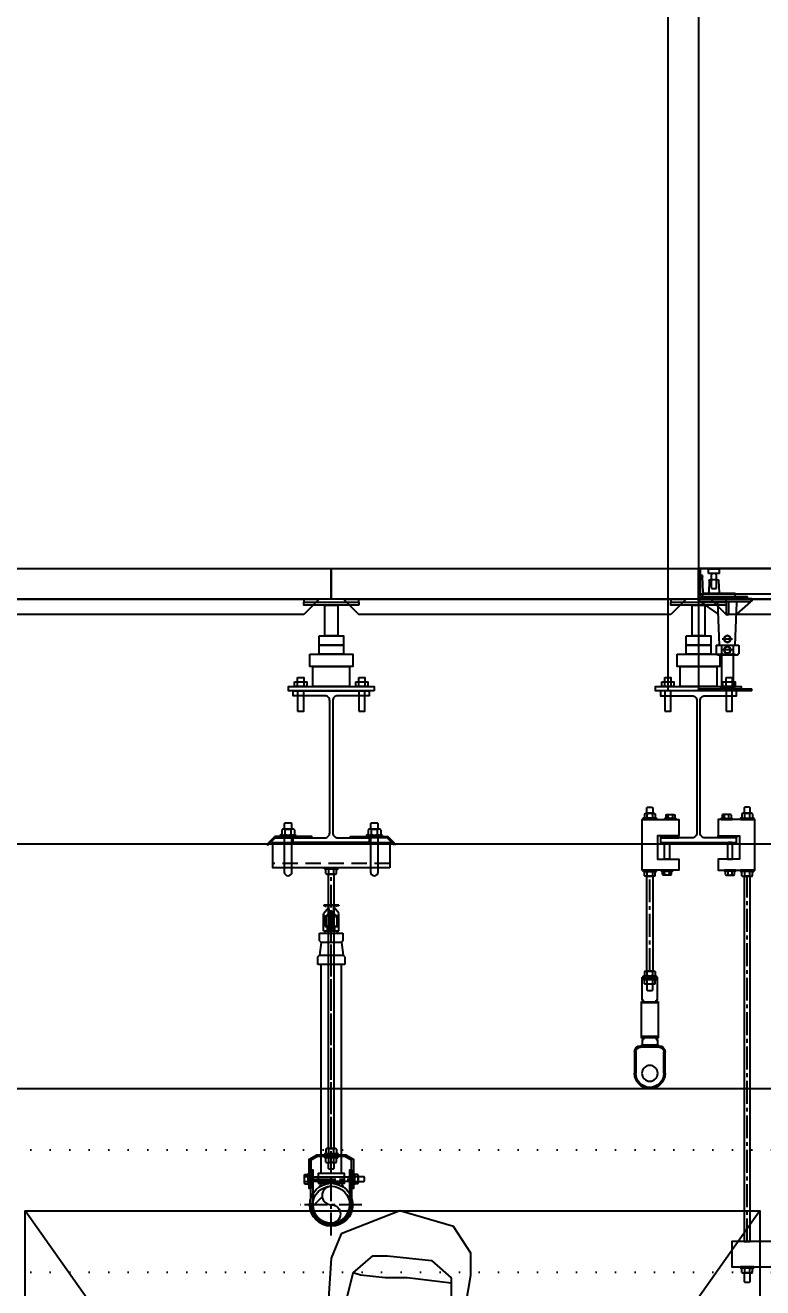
# Model space of a CAD drawing. Header units: millimetres. Extents: x -192235 to 515711, y 45168 to 947868.
# Drawn here: x 149900 to 151105, y 465525 to 467588 of the extents above; entities that cross this region are included whole.
import ezdxf
from ezdxf.enums import TextEntityAlignment as Align

# ---------------------------------------------------------------- set-up
doc = ezdxf.new("R2010")
doc.units = ezdxf.units.MM
doc.header["$LTSCALE"] = 1000
for name, pattern in [('CENTER2', [1.125, 0.75, -0.125, 0.125, -0.125]), ('DOT2', [3.175, 0, -3.175]), ('HIDDEN', [0.375, 0.25, -0.125]), ('TPH12-SEC-@20-1$0$CENTERK5', [6.916, 6.667, -0.083, 0.083, -0.083])]:
    doc.linetypes.add(name, pattern=pattern)
for name, color, linetype in [('0-LEVEL LINE', 4, 'DOT2'), ('0-tool', 1, 'Continuous'), ('e-eq-SWB', 130, 'Continuous'), ('FS-EQ', 10, 'Continuous'), ('FS-LINE', 10, 'Continuous'), ('FS-Support-1', 2, 'Continuous'), ('LED-Light-L25', 7, 'Continuous'), ('LIGHTING', 2, 'Continuous'), ('LIGHTING-W', 7, 'Continuous'), ('man', 7, 'Continuous'), ('SM-SEC-Cm$0$SUPPORT', 2, 'Continuous'), ('SUPPORT', 2, 'Continuous'), ('TPH12-SEC-@20-1$0$H-SIN', 252, 'TPH12-SEC-@20-1$0$CENTERK5'), ('TPH12-SEC-@20-1$0$PT', 252, 'Continuous'), ('TPH12-SEC-@20-1$0$SIAGE1', 252, 'Continuous'), ('TPH12-SEC-@20-1$0$STEEL-NEDA', 252, 'Continuous'), ('TPH12-SEC-@20-1$0$STEEL3', 252, 'Continuous'), ('TPH12-SEC-@20-1$0$フリーアクセス', 252, 'Continuous'), ('WY-J-D', 2, 'Continuous'), ('WY-J-U', 2, 'Continuous'), ('YCD-Xfa-Sec-24$0$Raised Floor', 1, 'Continuous')]:
    doc.layers.add(name, color=color, linetype=linetype)
doc.styles.add('aa-txt', font='simplex.shx', dxfattribs={"width": 0.7, "bigfont": 'chineset.shx'})
doc.styles.add('ROMAND', font='romand', dxfattribs={"height": 5})

# ---------------------------------------------------------------- blocks, each defined once
blk = doc.blocks.new('TPH12-SEC-@20-1$0$ペデスタルB')
at = {"layer": 'TPH12-SEC-@20-1$0$フリーアクセス'}
for p, q in [((-31, -1), (-30, 0)), ((-30, 0), (-14, 0)), ((-14, 0), (-13, -1)), ((-31, -1), (-13, -1)), ((-31, -8), (-31, -1)), ((-31, -8), (-13, -8)), ((-29.6, -19.9), (-30.4, -39)), ((-16.4, -18), (-27.6, -18)), ((-26, -10.5), (-25.5, -10)), ((-26, -32), (-26, -10.5)), ((-25.5, -10), (-25.5, -8.4)), ((-18.4, -10), (-18.4, -8.4)), ((-18, -10.5), (-18.4, -10)), ((-18, -32), (-18, -10.5)), ((-14.4, -19.9), (-13.6, -39)), ((-13, -8), (-13, -1)), ((-4.7, -39), (-3.6, -12.9)), ((0, -42.6), (0, 0)), ((0, 0), (3.2, 0)), ((0, -40), (0, -0.5)), ((3.2, 0), (3.2, -42.6)), ((-25, -33), (-26, -32)), ((-25, -33), (-19, -33)), ((-18, -32), (-19, -33)), ((-84, -49), (-84, -52)), ((3.2, -49), (-84, -49)), ((3.2, -50), (-84, -50)), ((1.2, -54), (-82.2, -54)), ((-81.7, -54.2), (-59.1, -74.7)), ((-3.2, -45.8), (-76.8, -45.8)), ((-76.8, -49), (-76.8, -45.8)), ((-76.8, -49), (-3.3, -49)), ((-57, -125), (-59.4, -55.9)), ((-46, -56), (-46, -74)), ((-42, -56), (-42, -74)), ((-31, -125), (-28.6, -55.9)), ((1.2, -54), (-28.9, -74.7)), ((3.2, -52), (3.2, -49)), ((-35.3, -115), (-52.6, -115)), ((-49, -112.1), (-44, -109.2)), ((-49, -117.9), (-49, -112.1)), ((-44, -120.7), (-49, -117.9)), ((-44, -109.2), (-39, -112.1)), ((-39, -117.9), (-44, -120.7)), ((-39, -112.1), (-39, -117.9)), ((-62.5, -125), (-62.5, -139.5)), ((-25.5, -125), (-62.5, -125)), ((-59.9, -141), (-62.5, -139.5)), ((-28.1, -141), (-59.9, -141)), ((-53.5, -125), (-53.5, -139.4)), ((-53.5, -141), (-53.5, -193.8)), ((-53, -133), (-35.1, -133)), ((-49, -130.1), (-44, -127.2)), ((-49, -135.9), (-49, -130.1)), ((-44, -138.7), (-49, -135.9)), ((-44, -127.2), (-39, -130.1)), ((-39, -135.9), (-44, -138.7)), ((-39, -130.1), (-39, -135.9)), ((-34.5, -125), (-34.5, -139.4)), ((-34.5, -141), (-34.5, -193.8)), ((-28.1, -141), (-25.5, -139.5)), ((-25.5, -125), (-25.5, -139.5)), ((-84, -200), (-84, -196.8)), ((3.2, -196.8), (-84, -196.8)), ((-84, -200), (3.2, -200)), ((-56.5, -196.8), (-53.5, -193.8)), ((-53.5, -193.8), (-34.5, -193.8)), ((-31.5, -196.8), (-34.5, -193.8)), ((3.2, -200), (3.2, -196.8))]:
    blk.add_line(p, q, dxfattribs=at)
blk.add_lwpolyline([(-4, -40), (-56, -40), (-56, -46), (-4, -46)], close=True, dxfattribs=at)
for centre in [(-44, -115), (-44, -133)]:
    blk.add_circle(centre, 4.98, dxfattribs=at)
for centre, radius, start, end in [((-27.6, -20), 2, 90, 177.5), ((-25.9, -8.4), 0.4, 0, 90), ((-18, -8.4), 0.4, 90, 180), ((-16.4, -20), 2, 2.5, 90), ((-0.6, -13), 3, 90, 177.5), ((-31.4, -39), 1, 270, 357.5), ((-12.6, -39), 1, 182.5, 270), ((-5.7, -39), 1, 270, 357.5), ((-82, -52), 2, 180, 270), ((-82.4, -55), 1, 47.9554, 82.0191), ((-61.4, -56), 2, 2, 90), ((-48, -56), 2, 0, 90), ((-40, -56), 2, 90, 180), ((-26.6, -56), 2, 90, 178), ((-3.2, -42.6), 3.2, 270, 0), ((-3.2, -42.6), 6.4, 270, 0), ((1.2, -52), 2, 270, 0), ((-72.5, -75.4), 1, 2, 47.9554), ((-44, -74), 2, 180, 270), ((-44, -74), 2, 270, 0), ((-28.3, -75.4), 1, 132.0446, 178), ((-58, -134), 7.03, 270, 309.8217), ((-44, -112.5), 28.5, 250.5288, 289.4712), ((-30, -134), 7.03, 230.1783, 270)]:
    blk.add_arc(centre, radius, start, end, dxfattribs=at)
blk = doc.blocks.new('TPH12-SEC-@20-1')
at = {"layer": 'TPH12-SEC-@20-1$0$H-SIN'}
blk.add_line((83854.8, 466700), (201769.6, 466700), dxfattribs=at)
at = {"layer": 'TPH12-SEC-@20-1$0$PT'}
for p, q in [((150950, 471200), (150950, 466500)), ((151000, 471200), (151000, 466500))]:
    blk.add_line(p, q, dxfattribs=at)
at = {"layer": 'TPH12-SEC-@20-1$0$SIAGE1'}
blk.add_line((151600, 466700), (151000, 466700), dxfattribs=at)
at = {"layer": 'TPH12-SEC-@20-1$0$STEEL-NEDA'}
for points in [[(150338, 466500), (150462, 466500), (150462, 466492), (150410.5, 466492, 0.414214), (150402.5, 466484), (150402.5, 466268, 0.414214), (150410.5, 466260), (150462, 466260), (150462, 466252), (150338, 466252), (150338, 466260), (150389.5, 466260, 0.414214), (150397.5, 466268), (150397.5, 466484, 0.414214), (150389.5, 466492), (150338, 466492)], [(151062, 466500), (150938, 466500), (150938, 466492), (150989.5, 466492, -0.414214), (150997.5, 466484), (150997.5, 466268, -0.414214), (150989.5, 466260), (150938, 466260), (150938, 466252), (151062, 466252), (151062, 466260), (151010.5, 466260, -0.414214), (151002.5, 466268), (151002.5, 466484, -0.414214), (151010.5, 466492), (151062, 466492)]]:
    blk.add_lwpolyline(points, format="xyb", close=True, dxfattribs=at)
at = {"layer": 'TPH12-SEC-@20-1$0$STEEL3'}
for p, q in [((145000, 466250), (152800, 466250)), ((145000, 466250), (160000, 466250)), ((145000, 465850), (160000, 465850))]:
    blk.add_line(p, q, dxfattribs=at)
at = {"layer": 'TPH12-SEC-@20-1$0$フリーアクセス'}
blk.add_line((151600, 466658), (151000, 466658), dxfattribs=at)
at = {"layer": 'TPH12-SEC-@20-1$0$フリーアクセス', "xscale": -1}
blk.add_blockref('TPH12-SEC-@20-1$0$ペデスタルB', (151003.2, 466700), dxfattribs=at)
blk = doc.blocks.new('Nut-M10')
for p, q in [((-10.9, 1.5), (-10.9, 0.5)), ((-8.7, 2.8), (-10.6, 2)), ((-10.4, 2), (10.4, 2)), ((-10.4, 0), (10.4, 0)), ((-8.7, 9.2), (-8.7, 2.8)), ((6.5, 10), (-6.5, 10)), ((-4.3, 9.2), (-4.3, 2.8)), ((4.3, 2.8), (4.3, 9.2)), ((8.7, 9.2), (8.7, 2.8)), ((8.7, 2.8), (10.6, 2)), ((10.9, 1.5), (10.9, 0.5))]:
    blk.add_line(p, q)
for centre, radius, start, end in [((-10.4, 1.5), 0.5, 90, 180), ((-10.4, 0.5), 0.5, 180, 270), ((-6.5, 6.7), 3.33, 49.441, 130.559), ((-6.5, 5.3), 3.33, 229.441, 310.559), ((0, -2.1), 12.1, 69.065, 110.935), ((0, 14.1), 12.1, 249.065, 290.935), ((6.5, 6.7), 3.33, 49.441, 130.559), ((6.5, 5.3), 3.33, 229.441, 310.559), ((10.4, 1.5), 0.5, 0, 90), ((10.4, 0.5), 0.5, 270, 0)]:
    blk.add_arc(centre, radius, start, end)
blk = doc.blocks.new('Nut-M8')
for p, q in [((-8.9, 1.2), (-8.9, 0.4)), ((-7.5, 2.2), (-8.7, 1.5)), ((-8.5, 1.6), (8.6, 1.6)), ((-8.5, 0), (8.6, 0)), ((-7.5, 7.3), (-7.5, 2.2)), ((5.6, 8), (-5.6, 8)), ((-3.8, 7.3), (-3.8, 2.2)), ((3.8, 2.2), (3.8, 7.3)), ((7.5, 7.3), (7.5, 2.2)), ((7.5, 2.2), (8.7, 1.5)), ((9, 1.2), (9, 0.4))]:
    blk.add_line(p, q)
for centre, radius, start, end in [((-8.5, 1.2), 0.4, 90, 180), ((-8.5, 0.4), 0.4, 180, 270), ((-5.6, 5), 3.03, 51.7868, 128.2132), ((-5.6, 4.6), 3.03, 231.7868, 308.2132), ((0, -3.2), 11.2, 70.3471, 109.6529), ((0, 12.8), 11.2, 250.3471, 289.6529), ((5.6, 5), 3.03, 51.7868, 128.2132), ((5.6, 4.6), 3.03, 231.7868, 308.2132), ((8.6, 1.2), 0.4, 0, 90), ((8.6, 0.4), 0.4, 270, 0)]:
    blk.add_arc(centre, radius, start, end)
blk = doc.blocks.new('HG-S-r')
blk.add_lwpolyline([(0.87, 5), (0.77, 4.9), (0.77, 4), (1.73, 4), (1.73, 4.9), (1.63, 5)], close=True)
blk.add_lwpolyline([(-0.5, 0.3), (0, 0.3), (0, -3.5), (-3.5, -3.5), (-3.5, -5.3), (2.5, -5.3), (2.5, 3), (-3.5, 3), (-3.5, 0.3), (-0.5, 0.3), (-0.5, 0), (-3.5, 0), (-3.5, 0.3)])
at = {"xscale": 0.1, "yscale": 0.1, "zscale": 0.1}
for name, p in [('Nut-M8', (-2.1, 3)), ('Nut-M10', (1.25, 3))]:
    blk.add_blockref(name, p, dxfattribs=at)
at = {"xscale": 0.1, "yscale": 0.1, "zscale": 0.1, "rotation": 180}
for name, p in [('Nut-M8', (-1.55, -5.3)), ('Nut-M10', (1.25, -5.3))]:
    blk.add_blockref(name, p, dxfattribs=at)
blk = doc.blocks.new('Man-170-C')
for points in [[(17.99, 67.27), (17.99, 66.39), (17.99, 59.57), (17.99, 54.37), (17.99, 45.58), (19.59, 42.78), (19.59, 35.99), (19.59, 26.77), (19.59, 20.78), (21.59, 17.58), (21.99, 12.39), (20.39, 9.99), (15.59, 9.59), (11.19, 7.59), (6.4, 10.39), (3.6, 15.98), (1.2, 22.78), (2.4, 37.59), (1.2, 52.37), (-2, 70.39), (-2, 77.58), (-2, 73.98), (-1.2, 66.79), (0, 53.57), (-1.2, 51.58), (-2.4, 49.98), (-6, 41.59), (-7.2, 35.19), (-8, 25.17), (-8.79, 20.78), (-6.4, 14.38), (-7.6, 9.59), (-11.19, 8.79), (-16.39, 8.79), (-21.59, 8.79), (-24.79, 10.79), (-22.79, 16.38), (-22.39, 21.18), (-22.39, 27.57), (-19.59, 35.99), (-20.39, 43.58), (-19.19, 53.57), (-19.19, 57.17), (-17.19, 64.79), (-16.79, 70.79), (-16.79, 72.38), (-13.99, 84.77), (-12.79, 88.77), (-13.99, 93.16), (-15.59, 97.56), (-15.99, 101.95), (-15.99, 108.74), (-15.99, 115.14), (-13.99, 120.73), (-16.79, 110.34), (-16.79, 107.94), (-15.99, 102.75), (-17.59, 102.75), (-25.19, 102.75), (-27.58, 102.35), (-30.78, 101.55), (-33.58, 101.55), (-35.98, 101.15), (-39.18, 101.95), (-41.18, 103.15), (-42.38, 103.55), (-43.97, 105.95), (-43.97, 108.34), (-42.78, 112.34), (-40.78, 113.94), (-39.18, 113.94), (-36.38, 114.34), (-33.98, 113.14), (-23.19, 113.94), (-23.19, 115.54), (-22.79, 117.53), (-20.39, 118.73), (-20.39, 121.53), (-19.19, 123.53), (-17.19, 128.72), (-17.19, 131.12), (-14.79, 136.31), (-9.59, 138.31), (-8.79, 142.71), (-9.99, 149.9), (-11.59, 159.49), (-11.59, 163.08), (-8.79, 167.48), (0, 170), (9.59, 166.28), (11.19, 162.29), (11.99, 150.7), (11.59, 142.71), (13.99, 140.31), (20, 136.11), (23.87, 131.44), (30.01, 109.96), (29.98, 103.15), (27.98, 89.56), (23.73, 78.21), (21.87, 72.07), (21.6, 67.94), (16.79, 66.79), (13.59, 70.79), (15.19, 75.98), (13.19, 74.38), (11.99, 75.98), (17.33, 81.28), (19.3, 89.1), (19.99, 95.56), (21.59, 97.16), (20.79, 103.55), (18.39, 109.54), (16.79, 117.13), (16.79, 121.93), (17.19, 123.53)], [(-8.4, 158.19), (-1.2, 159.09), (2.4, 159.09), (6.4, 159.49), (7.6, 159.89), (4.4, 162.69), (2, 162.69), (-5.2, 161.89), (-8.4, 159.09), (-8.4, 155.09), (-7.2, 151.1), (-6.4, 148.3), (-6.4, 146.3), (0.8, 144.7), (5.2, 145.9), (8.79, 146.7), (9.19, 153.5), (7.6, 159.89)], [(-9.81, 138.23), (0.8, 136.71), (4.4, 136.71), (8, 136.71), (10.79, 138.31), (13.91, 140.39)], [(-4.66, 137.49), (-1.2, 135.12), (0.4, 131.92), (1.6, 127.92), (1.6, 120.33), (1.6, 115.14), (1.6, 107.15), (1.2, 101.55), (2.4, 98.75), (1.6, 95.16), (1.6, 93.56), (0.8, 90.76)], [(6.14, 136.71), (4, 133.92), (3.2, 130.72), (1.6, 126.72)], [(-42.88, 111.98), (-45.93, 113.2), (-48.73, 112), (-51.93, 112.4), (-54.33, 110.8), (-53.83, 107.87), (-52.27, 105.72), (-50.33, 104.41), (-47.93, 102.01), (-43.93, 102.81), (-41.13, 103.12)], [(21.5, 97.06), (21.56, 97.35)], [(-12.79, 89.17), (-4.8, 87.97), (0.8, 88.77), (5.6, 89.17), (8.79, 89.17), (14.79, 88.77), (18.79, 88.77), (19.27, 88.83)], [(19.2, 88.17), (16.79, 87.57), (9.99, 88.37), (5.6, 87.57), (-0.4, 87.17), (-4.8, 86.77), (-9.59, 86.77), (-13.11, 87.72)], [(-20.12, 8.79), (-21.19, 5.59), (-21.99, 2.4), (-21.19, 1.2), (-20.39, 0.8), (-18.39, 0), (-14.79, 0), (-11.19, 0), (-8, 0), (-7.6, 3.6), (-9.02, 9.27)], [(7.61, 9.68), (6.8, 5.59), (6.8, 2.8), (9.19, 1.2), (11.59, 0.4), (14.79, 0), (18.39, 0.8), (20.79, 1.6), (21.59, 6.79), (20.26, 9.98)]]:
    blk.add_lwpolyline(points)
blk = doc.blocks.new('Man-R-170-C')
at = {"xscale": -1}
blk.add_blockref('Man-170-C', (0, 0), dxfattribs=at)
at = {"style": 'aa-txt', "width": 0.7}
blk.add_text('UIS-170', height=4, dxfattribs=at).set_placement((0, 110), align=Align.CENTER)
blk = doc.blocks.new('SP-H-1')
at = {"layer": 'FS-EQ'}
for p, q in [((-1.25, 5.5), (-1.25, 8.29)), ((-1.24, 8.35), (-0.45, 9.3)), ((-1.21, 9.66), (-1.21, 9.57)), ((-1.21, 9.66), (-1.13, 9.66)), ((-1.21, 9.57), (-1.13, 9.57)), ((-1.13, 9.66), (-1.13, 9.57)), ((-1.13, 9.63), (-1.13, 9.57)), ((-0.99, 9.62), (-0.77, 9.61)), ((-0.99, 9.62), (-0.99, 9.53)), ((-0.99, 9.53), (-0.77, 9.52)), ((-0.83, 9.7), (0.83, 9.7)), ((-0.3, 8.55), (-0.79, 7.9)), ((-0.77, 9.61), (-0.77, 9.52)), ((-0.62, 9.61), (-0.35, 9.61)), ((-0.62, 9.61), (-0.62, 9.52)), ((-0.62, 9.52), (-0.35, 9.52)), ((-0.35, 9.61), (-0.35, 9.52)), ((-0.32, 8.6), (0.32, 8.6)), ((-0.3, 8.55), (0.3, 8.55)), ((-0.14, 9.6), (-0.13, 9.66)), ((-0.14, 9.61), (0.14, 9.61)), ((-0.14, 9.61), (-0.14, 9.52)), ((-0.14, 9.52), (0.14, 9.52)), ((0.14, 9.6), (0.13, 9.66)), ((0.14, 9.61), (0.14, 9.52)), ((0.3, 8.55), (0.79, 7.9)), ((0.35, 9.61), (0.35, 9.52)), ((0.62, 9.61), (0.35, 9.61)), ((0.62, 9.52), (0.35, 9.52)), ((1.24, 8.35), (0.45, 9.3)), ((0.62, 9.61), (0.62, 9.52)), ((0.99, 9.62), (0.77, 9.61)), ((0.77, 9.61), (0.77, 9.52)), ((0.99, 9.53), (0.77, 9.52)), ((0.99, 9.62), (0.99, 9.53)), ((1.13, 9.66), (1.13, 9.57)), ((1.22, 9.66), (1.13, 9.66)), ((1.13, 9.63), (1.13, 9.57)), ((1.22, 9.57), (1.13, 9.57)), ((1.22, 9.66), (1.22, 9.57)), ((1.22, 9.6), (1.22, 9.57)), ((1.25, 5.5), (1.25, 8.29)), ((-1.02, 6.2), (-1.24, 8.25)), ((-1.02, 6.2), (1.03, 6.2)), ((-0.9, 8.07), (-0.9, 6.2)), ((-0.6, 5.5), (-0.6, 6.4)), ((-0.6, 6.4), (0.6, 6.4)), ((-0.25, 8.16), (-0.25, 6.4)), ((0.25, 8.16), (0.25, 6.4)), ((0.6, 5.5), (0.6, 6.4)), ((0.9, 8.1), (0.9, 6.2)), ((1.03, 6.2), (1.24, 8.25)), ((-1.9, 5.1), (1.9, 5.1)), ((-1.25, 5.5), (1.25, 5.5))]:
    blk.add_line(p, q, dxfattribs=at)
for centre, radius, start, end in [((-1.11, 8.29), 0.139, 157.0298, 197.1193), ((-0.93, 8.75), 0.955, 84.0829, 107.6622), ((-0.92, 9.1), 0.592, 87.634, 110.8646), ((-0.74, 9.01), 0.681, 107.7143, 125.0736), ((-0.75, 9.26), 0.433, 91.8537, 123.1257), ((-0.83, 9.35), 0.347, 78.6251, 99.8563), ((-0.49, 9.38), 0.315, 104.4487, 153.9759), ((-0.6, 9.46), 0.226, 88.1263, 139.7268), ((-0.46, 9.49), 0.204, 100.0382, 141.9173), ((-0.56, 8.91), 0.784, 84.9677, 92.2638), ((2.27, 9.44), 2.72, 178.7323, 199.1653), ((-0.26, 9.6), 0.0861, 105.0543, 169.5675), ((-0.09, 9.48), 0.262, 131.7568, 170.5499), ((-0.23, 9.53), 0.161, 53.7998, 110.9693), ((-0.21, 9.56), 0.123, 53.4161, 115.819), ((0, 8.12), 0.254, 10.4828, 169.5172), ((-0.03, 8.43), 0.184, 139.0501, 221.9684), ((0.23, 9.53), 0.161, 69.0307, 126.2002), ((0.21, 9.56), 0.123, 64.181, 126.5839), ((0.03, 8.43), 0.184, 318.6569, 40.9499), ((0.09, 9.48), 0.262, 9.4501, 48.2432), ((0.26, 9.6), 0.0861, 10.4325, 74.9457), ((-2.27, 9.44), 2.72, 340.8347, 1.2677), ((0.56, 8.91), 0.784, 87.7362, 95.0323), ((0.46, 9.49), 0.204, 38.0827, 79.9618), ((0.49, 9.38), 0.315, 26.0241, 75.5513), ((0.6, 9.46), 0.226, 40.2732, 91.8737), ((0.83, 9.35), 0.347, 80.1437, 101.3749), ((0.75, 9.26), 0.433, 56.8743, 88.1463), ((0.93, 8.75), 0.955, 72.3378, 95.9171), ((0.92, 9.1), 0.592, 69.1354, 92.366), ((0.74, 9.01), 0.681, 54.9264, 72.2857), ((1.11, 8.29), 0.139, 342.8807, 22.9702), ((-0.51, 7.64), 0.388, 136.5249, 182.9908), ((0.51, 7.64), 0.388, 357.0092, 43.4751), ((-1.24, 5.27), 0.303, 326.9119, 50.7686), ((1.33, 5.25), 0.371, 138.0713, 204.2482)]:
    blk.add_arc(centre, radius, start, end, dxfattribs=at)
at = {"layer": 'FS-LINE'}
for p, q in [((-1.9, 3.85), (-1.9, 5.1)), ((-1.9, 5.1), (1.9, 5.1)), ((1.9, 5.1), (1.9, 3.85)), ((-1.65, 3.6), (-1.95, 1.5)), ((-1.9, 3.85), (-1.65, 3.6)), ((1.9, 3.85), (1.65, 3.6)), ((1.65, 3.6), (1.95, 1.5)), ((-2.2, 1.25), (-1.95, 1.5)), ((-2.2, 0), (-2.2, 1.25)), ((2.2, 0), (-2.2, 0)), ((2.2, 1.25), (1.95, 1.5)), ((2.2, 1.25), (2.2, 0))]:
    blk.add_line(p, q, dxfattribs=at)
for points in [[(1.65, 3.6), (-1.65, 3.6)], [(-1.95, 1.5), (1.95, 1.5)]]:
    blk.add_lwpolyline(points, dxfattribs=at)
at = {"layer": 'FS-EQ', "style": 'ROMAND'}
blk.add_text('V27', height=0.35, rotation=180, dxfattribs=at).set_placement((0.01, 5.84), align=Align.MIDDLE)
blk = doc.blocks.new('Nut-M12')
for p, q in [((-13, 1.8), (-13, 0.6)), ((-10.4, 3.3), (-12.6, 2.3)), ((-12.4, 2.4), (12.4, 2.4)), ((-12.4, 0), (12.4, 0)), ((-10.4, 11), (-10.4, 3.3)), ((7.8, 12), (-7.8, 12)), ((-5.2, 11), (-5.2, 3.3)), ((5.2, 3.3), (5.2, 11)), ((10.4, 11), (10.4, 3.3)), ((10.4, 3.3), (12.6, 2.3)), ((13, 1.8), (13, 0.6))]:
    blk.add_line(p, q)
for centre, radius, start, end in [((-12.4, 1.8), 0.6, 90, 180), ((-12.4, 0.6), 0.6, 180, 270), ((-7.8, 8), 4.03, 49.8296, 130.1704), ((-7.8, 6.4), 4.03, 229.8296, 310.1704), ((0, -2.7), 14.7, 69.2784, 110.7216), ((0, 17.1), 14.7, 249.2784, 290.7216), ((7.8, 8), 4.03, 49.8296, 130.1704), ((7.8, 6.4), 4.03, 229.8296, 310.1704), ((12.4, 1.8), 0.6, 0, 90), ((12.4, 0.6), 0.6, 270, 0)]:
    blk.add_arc(centre, radius, start, end)
blk = doc.blocks.new('FS-L25-1')
at = {"layer": 'FS-LINE'}
h = blk.add_hatch(dxfattribs=at)
h.set_pattern_fill('ANSI31', color=1, scale=15, style=0)
h.set_pattern_definition([(45, (139828.326, 401638.76), (-33.67596, 33.67596), [])])
edge = h.paths.add_edge_path()
edge.add_arc((175600, 465660.2), 30.2, 90, 270)
edge.add_arc((175600, 465645.1), 15.1, 270, 450)
edge.add_arc((175600, 465675.2), 15.1, 90, 270, ccw=False)
at = {"layer": 'FS-LINE', "color": 1, "linetype": 'CENTER2', "ltscale": 0.05}
for p, q in [((175600, 465710.3), (175600, 466150)), ((175600, 465610), (175600, 465710.3)), ((175650.2, 465660.2), (175549.8, 465660.2))]:
    blk.add_line(p, q, dxfattribs=at)
at = {"layer": 'FS-LINE'}
for p, q in [((175583.3, 465711.5), (175583.3, 466053)), ((175616.7, 465711.5), (175616.7, 466053)), ((175583.3, 465695.5), (175580.3, 465689)), ((175616.7, 465695.5), (175619.7, 465689))]:
    blk.add_line(p, q, dxfattribs=at)
blk.add_lwpolyline([(175578.5, 465695.5), (175621.5, 465695.5), (175621.5, 465711.5), (175578.5, 465711.5)], close=True, dxfattribs=at)
blk.add_lwpolyline([(175600, 465690.3, 1), (175600, 465660.2, -1), (175600, 465630, -1)], format="xyb", close=True, dxfattribs=at)
for radius in [35, 30.2]:
    blk.add_circle((175600, 465660.2), radius, dxfattribs=at)
at = {"layer": 'FS-Support-1', "linetype": 'HIDDEN', "ltscale": 0.1}
blk.add_line((175695.5, 466217.7), (175504.5, 466217.7), dxfattribs=at)
at = {"layer": 'FS-Support-1', "linetype": 'CENTER2', "ltscale": 0.05}
blk.add_line((175600, 465752), (175600, 466200.7), dxfattribs=at)
at = {"layer": 'FS-Support-1'}
for points in [[(175496.5, 466248), (175508.5, 466260), (175568.5, 466260), (175568.5, 466262), (175507.7, 466262), (175495.1, 466249.4), (175496.5, 466248)], [(175703.5, 466248), (175691.5, 466260), (175631.5, 466260), (175631.5, 466262), (175692.3, 466262), (175704.9, 466249.4), (175703.5, 466248)]]:
    blk.add_lwpolyline(points, dxfattribs=at)
at = {"layer": 'FS-Support-1', "ltscale": 0.1}
blk.add_lwpolyline([(175695.5, 466210.7), (175504.5, 466210.7), (175504.5, 466252), (175695.5, 466252)], close=True, dxfattribs=at)
at = {"layer": 'FS-Support-1'}
for points in [[(175535.8, 466204.3), (175535.8, 466260), (175523.1, 466260), (175523.1, 466204.3, 1)], [(175676.8, 466204.3), (175676.8, 466260), (175664.1, 466260), (175664.1, 466204.3, 1)]]:
    blk.add_lwpolyline(points, format="xyb", close=True, dxfattribs=at)
blk.add_lwpolyline([(175595.2, 465752), (175604.8, 465752), (175604.8, 466200.7), (175595.2, 466200.7)], close=True, dxfattribs=at)
at = {"layer": 'SUPPORT', "linetype": 'CENTER2', "ltscale": 0.05}
blk.add_line((175569.8, 465702), (175630.2, 465702), dxfattribs=at)
at = {"layer": 'SUPPORT'}
for points in [[(175524.1, 466284), (175523.1, 466283), (175523.1, 466274), (175535.8, 466274), (175535.8, 466283), (175534.8, 466284)], [(175665.1, 466284), (175664.1, 466283), (175664.1, 466274), (175676.8, 466274), (175676.8, 466283), (175675.8, 466284)], [(175622.8, 465739), (175577.2, 465739), (175566.8, 465733), (175566.8, 465687), (175563.8, 465687), (175563.8, 465734.7), (175576.4, 465742), (175623.6, 465742), (175636.2, 465734.7), (175636.2, 465687), (175633.2, 465687), (175633.2, 465733)], [(175603.8, 465719), (175604.8, 465720), (175604.8, 465729), (175595.2, 465729), (175595.2, 465720), (175596.2, 465719)], [(175569.8, 465698.1), (175569.8, 465706), (175630.2, 465706), (175630.2, 465698.1)], [(175654.2, 465705), (175653.2, 465706), (175644.2, 465706), (175644.2, 465698.1), (175653.2, 465698.1), (175654.2, 465699.1)]]:
    blk.add_lwpolyline(points, close=True, dxfattribs=at)
blk.add_lwpolyline([(175633.2, 465660.2, -1), (175566.8, 465660.2), (175566.8, 465717), (175569.8, 465717), (175569.8, 465660.2, 1), (175630.2, 465660.2), (175630.2, 465717), (175633.2, 465717)], format="xyb", close=True, dxfattribs=at)
at = {"layer": 'FS-LINE', "xscale": 10, "yscale": 10, "zscale": 10}
blk.add_blockref('SP-H-1', (175600, 466053), dxfattribs=at)
at = {"layer": 'SUPPORT'}
for name, p in [('Nut-M12', (175529.5, 466262)), ('Nut-M12', (175670.5, 466262)), ('Nut-M10', (175600, 465742))]:
    blk.add_blockref(name, p, dxfattribs=at)
for name, p, rotation in [('Nut-M10', (175600, 466210.7), 180), ('Nut-M10', (175600, 465739), 180), ('Nut-M8', (175563.8, 465702), 90), ('Nut-M8', (175636.2, 465702), 270)]:
    blk.add_blockref(name, p, dxfattribs=dict(at, rotation=rotation))
blk = doc.blocks.new('SP-L25-25')
at = {"layer": 'FS-LINE'}
blk.add_blockref('FS-L25-1', (-25200, 0), dxfattribs=at)
blk = doc.blocks.new('YCD-Xfa-Sec-24')
at = {"layer": 'YCD-Xfa-Sec-24$0$Raised Floor'}
for points in [[(559000, 396700), (558400, 396700), (558400, 396650), (559000, 396650)], [(559600, 396700), (559000, 396700), (559000, 396650), (559600, 396650)], [(560200, 396700), (559600, 396700), (559600, 396650), (560200, 396650)], [(558445, 396625), (558955, 396625), (558980, 396650), (558420, 396650)], [(558955, 396650), (559045, 396650), (559045, 396645), (558955, 396645)], [(558955, 396640), (559045, 396640), (559045, 396645), (558955, 396645)], [(559045, 396625), (559555, 396625), (559580, 396650), (559020, 396650)], [(559555, 396650), (559645, 396650), (559645, 396645), (559555, 396645)], [(559555, 396640), (559645, 396640), (559645, 396645), (559555, 396645)], [(559645, 396625), (560155, 396625), (560180, 396650), (559620, 396650)], [(559010.5, 396640), (558989.5, 396640), (558989.5, 396590), (559010.5, 396590)], [(559610.5, 396640), (559589.5, 396640), (559589.5, 396590), (559610.5, 396590)], [(559020, 396590), (558980, 396590), (558980, 396575), (559020, 396575)], [(559620, 396590), (559580, 396590), (559580, 396575), (559620, 396575)], [(559035, 396560), (558965, 396560), (558965, 396540), (559035, 396540)], [(559020, 396575), (558980, 396575), (558980, 396560), (559020, 396560)], [(559635, 396560), (559565, 396560), (559565, 396540), (559635, 396540)], [(559620, 396575), (559580, 396575), (559580, 396560), (559620, 396560)], [(559030, 396540), (558970, 396540), (558970, 396507), (559030, 396507)], [(559630, 396540), (559570, 396540), (559570, 396507), (559630, 396507)], [(558955, 396522), (558945, 396522), (558945, 396507), (558955, 396507)], [(559055, 396522), (559045, 396522), (559045, 396507), (559055, 396507)], [(559555, 396522), (559545, 396522), (559545, 396507), (559555, 396507)], [(559655, 396522), (559645, 396522), (559645, 396507), (559655, 396507)], [(558930, 396500), (559070, 396500), (559070, 396507), (558930, 396507)], [(558960, 396515), (558940, 396515), (558940, 396507), (558960, 396507)], [(558955, 396467), (558945, 396467), (558945, 396500), (558955, 396500)], [(559060, 396515), (559040, 396515), (559040, 396507), (559060, 396507)], [(559055, 396467), (559045, 396467), (559045, 396500), (559055, 396500)], [(559530, 396500), (559670, 396500), (559670, 396507), (559530, 396507)], [(559560, 396515), (559540, 396515), (559540, 396507), (559560, 396507)], [(559555, 396467), (559545, 396467), (559545, 396500), (559555, 396500)], [(559660, 396515), (559640, 396515), (559640, 396507), (559660, 396507)], [(559655, 396467), (559645, 396467), (559645, 396500), (559655, 396500)]]:
    blk.add_lwpolyline(points, close=True, dxfattribs=at)
blk = doc.blocks.new('WY-J-U')
at = {"layer": 'WY-J-U'}
for p, q in [((-12.5, 42), (12.5, 42)), ((-12.5, 4.5), (-12.5, 42)), ((12.5, 4.5), (12.5, 42)), ((-12.5, 40.5), (12.5, 40.5)), ((-12.5, 4.5), (-10.5, 4.5)), ((-12.5, 1.5), (12.5, 1.5)), ((-12.5, 0), (-12.5, 1.5)), ((-12.5, 0), (12.5, 0)), ((-10.5, 1.5), (-10.5, 4.5)), ((10.5, 1.5), (10.5, 4.5)), ((10.5, 4.5), (12.5, 4.5)), ((12.5, 0), (12.5, 1.5))]:
    blk.add_line(p, q, dxfattribs=at)
blk = doc.blocks.new('LED-38W-W')
blk.add_circle((0, -45), 13)
at = {"layer": 'LIGHTING-W'}
for p, q in [((-15, 0), (15, 0)), ((-25, -45), (-25, -10)), ((-23, -45), (-23, -10)), ((-15, -2), (15, -2)), ((23, -10), (23, -45)), ((25, -10), (25, -45))]:
    blk.add_line(p, q, dxfattribs=at)
for centre, radius, start, end in [((-15, -10), 10, 90, 180), ((15, -10), 10, 0, 90), ((-15, -10), 8, 90, 180), ((15, -10), 8, 0, 90), ((0, -45), 25, 180, 0), ((0, -45), 23, 180, 0)]:
    blk.add_arc(centre, radius, start, end, dxfattribs=at)
blk = doc.blocks.new('Wireway-27x60')
at = {"layer": 'LIGHTING'}
for p, q in [((-13.5, 57.5), (-13.5, -2.5)), ((-10.5, 57.5), (-13.5, 57.5)), ((-13.5, 55), (13.5, 55)), ((-10.5, 56.5), (-12.5, 56.5)), ((-12.5, 56.5), (-12.5, 55)), ((-10.5, 57.5), (-10.5, 56.5)), ((13.5, 57.5), (10.5, 57.5)), ((10.5, 56.5), (10.5, 57.5)), ((12.5, 56.5), (10.5, 56.5)), ((12.5, 55), (12.5, 56.5)), ((13.5, -2.5), (13.5, 57.5)), ((-13.5, 0), (13.5, 0)), ((-12.5, 0), (-12.5, -1.5)), ((12.5, -1.5), (12.5, 0)), ((-13.5, -2.5), (-10.5, -2.5)), ((-12.5, -1.5), (-10.5, -1.5)), ((-10.5, -1.5), (-10.5, -2.5)), ((10.5, -1.5), (12.5, -1.5)), ((10.5, -2.5), (10.5, -1.5)), ((10.5, -2.5), (13.5, -2.5))]:
    blk.add_line(p, q, dxfattribs=at)
blk = doc.blocks.new('WY-J-D')
at = {"layer": 'WY-J-D'}
for p, q in [((12.5, 0), (-12.5, 0)), ((-12.5, 0), (-12.5, -1.5)), ((12.5, -1.5), (-12.5, -1.5)), ((-12.5, -4.5), (-12.5, -15)), ((-10.5, -4.5), (-12.5, -4.5)), ((12.5, -13.5), (-12.5, -13.5)), ((12.5, -15), (-12.5, -15)), ((-10.5, -1.5), (-10.5, -4.5)), ((10.5, -1.5), (10.5, -4.5)), ((12.5, -4.5), (10.5, -4.5)), ((12.5, 0), (12.5, -1.5)), ((12.5, -4.5), (12.5, -15))]:
    blk.add_line(p, q, dxfattribs=at)
blk = doc.blocks.new('LED-Light-L25')
at = {"layer": 'SM-SEC-Cm$0$SUPPORT'}
blk.add_lwpolyline([(139074.7375, 466042), (139084.2625, 466042), (139084.2625, 466197), (139074.7375, 466197)], close=True, dxfattribs=at)
at = {"layer": 'SUPPORT', "linetype": 'CENTER2', "ltscale": 0.05}
blk.add_line((139079.5, 466042), (139079.5, 466197), dxfattribs=at)
at = {"layer": 'SUPPORT'}
for points in [[(139048.53025, 466252), (139047.53025, 466251), (139047.53025, 466225), (139055.46975, 466225), (139055.46975, 466251), (139054.46975, 466252)], [(139075.7375, 466010.5), (139074.7375, 466011.5), (139074.7375, 466020.5), (139084.2625, 466020.5), (139084.2625, 466011.5), (139083.2625, 466010.5)]]:
    blk.add_lwpolyline(points, close=True, dxfattribs=at)
for name, p in [('WY-J-U', (139079.5, 465990)), ('Wireway-27x60', (139079.5, 465935)), ('WY-J-D', (139079.5, 465935)), ('LED-38W-W', (139079.5, 465920))]:
    blk.add_blockref(name, p)
at = {"layer": 'SUPPORT', "xscale": 10, "yscale": 10, "zscale": 10}
blk.add_blockref('HG-S-r', (139067, 466260), dxfattribs=at)
at = {"layer": 'SUPPORT'}
blk.add_blockref('Nut-M10', (139079.5, 466032), dxfattribs=at)
at = {"layer": 'SUPPORT', "rotation": 180}
blk.add_blockref('Nut-M10', (139079.5, 466030.5), dxfattribs=at)
blk = doc.blocks.new('Lighting-L25-25')
at = {"layer": 'LED-Light-L25', "xscale": -1}
blk.add_blockref('LED-Light-L25', (290000, 0), dxfattribs=at)

msp = doc.modelspace()

# ---------------------------------------------------------------- block references
msp.add_blockref('TPH12-SEC-@20-1', (0, 0))

# ---------------------------------------------------------------- next in the draw order: linework, layer by layer
at = {"layer": '0-LEVEL LINE', "ltscale": 0.01}
for p, q in [((100000, 465850), (190000, 465850)), ((100000, 465750), (190000, 465750)), ((100000, 465550), (190000, 465550))]:
    msp.add_line(p, q, dxfattribs=at)
at = {"layer": '0-tool'}
msp.add_lwpolyline([(149160, 466700), (152279, 466700), (152279, 469500), (149160, 469500)], close=True, dxfattribs=at)
at = {"layer": 'e-eq-SWB'}
msp.add_lwpolyline([(151100, 465650), (149900, 463950), (151100, 463950), (149900, 465650), (151100, 465650), (151100, 463950), (149900, 463950), (149900, 465650)], dxfattribs=at)
at = {"layer": 'SM-SEC-Cm$0$SUPPORT'}
msp.add_lwpolyline([(151074.7375, 465600), (151084.2625, 465600), (151084.2625, 466197), (151074.7375, 466197)], close=True, dxfattribs=at)
at = {"layer": 'SUPPORT', "linetype": 'CENTER2', "ltscale": 0.05}
msp.add_line((151079.5, 465600), (151079.5, 466197), dxfattribs=at)
at = {"layer": 'SUPPORT'}
for points in [[(151048.53025, 466252), (151047.53025, 466251), (151047.53025, 466225), (151055.46975, 466225), (151055.46975, 466251), (151054.46975, 466252)], [(152145.5, 465600), (151054.5, 465600), (151054.5, 465558.725), (152145.5, 465558.725)], [(151083.2625, 465533.725), (151084.2625, 465534.725), (151084.2625, 465548.725), (151074.7375, 465548.725), (151074.7375, 465534.725), (151075.7375, 465533.725)]]:
    msp.add_lwpolyline(points, close=True, dxfattribs=at)

# ---------------------------------------------------------------- next in the draw order: block references
at = {"xscale": -1}
msp.add_blockref('YCD-Xfa-Sec-24', (710000, 70000), dxfattribs=at)
at = {"layer": 'FS-LINE'}
msp.add_blockref('SP-L25-25', (0, 0), dxfattribs=at)
at = {"layer": 'LED-Light-L25'}
msp.add_blockref('Lighting-L25-25', (0, 0), dxfattribs=at)
at = {"layer": 'man', "xscale": 10, "yscale": 10, "zscale": 10}
msp.add_blockref('Man-R-170-C', (150511.99318, 463950), dxfattribs=at)
at = {"layer": 'SUPPORT', "xscale": 10, "yscale": 10, "zscale": 10}
msp.add_blockref('HG-S-r', (151067, 466260), dxfattribs=at)
at = {"layer": 'SUPPORT', "rotation": 180}
msp.add_blockref('Nut-M10', (151079.5, 465558.725), dxfattribs=at)

doc.saveas('drawing.dxf')
